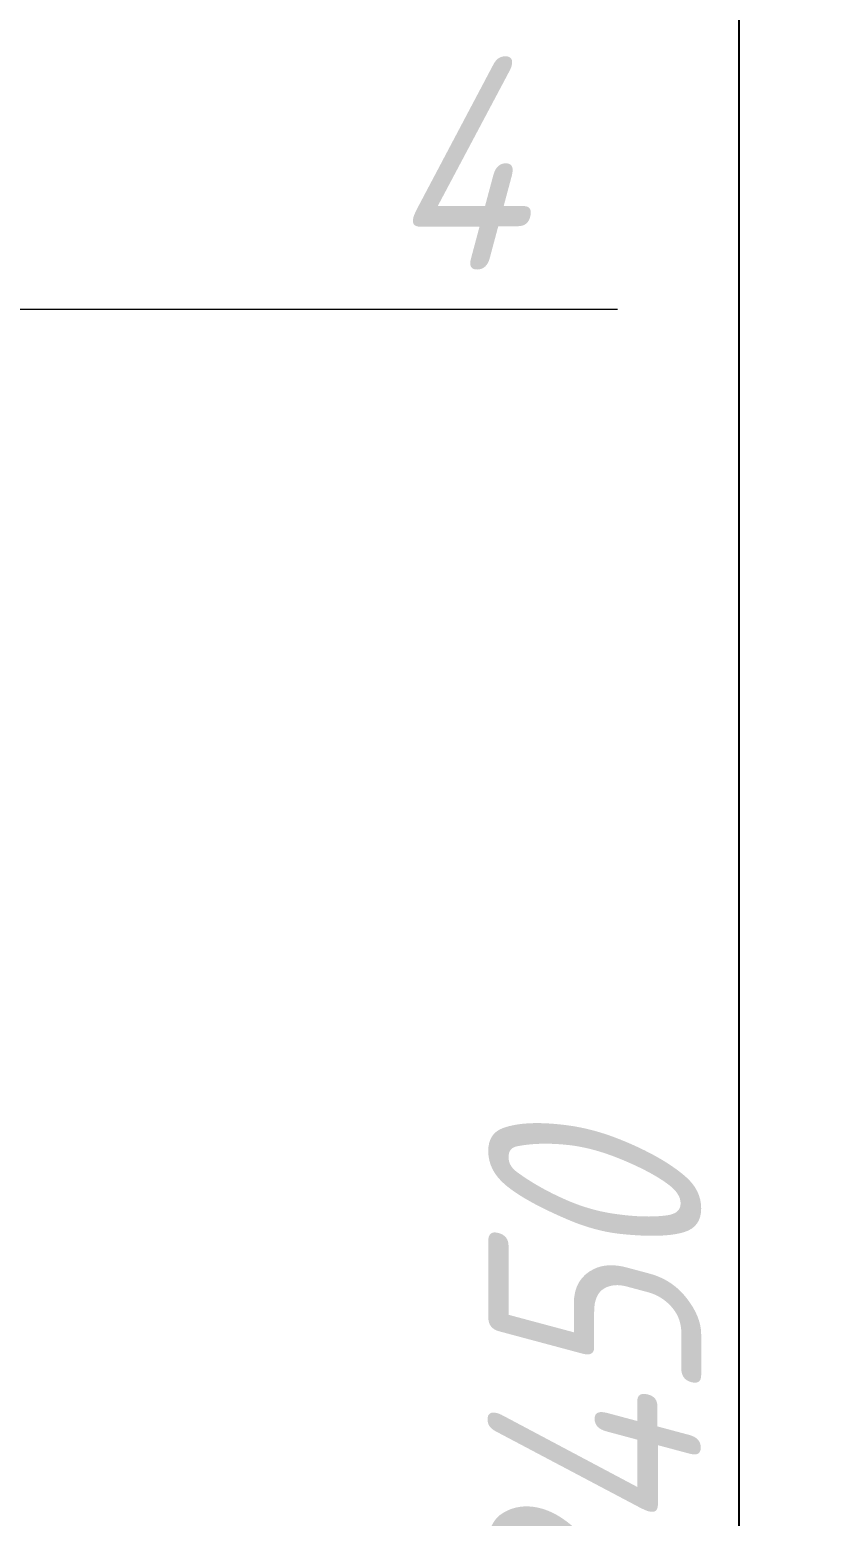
# Model space of a CAD drawing. Header units: millimetres. Extents: x -1004 to 900128, y -352756 to 107728.
# Drawn here: x 18802 to 20093, y -73798 to -71354 of the extents above; entities that cross this region are included whole.
import ezdxf

# ---------------------------------------------------------------- set-up
doc = ezdxf.new("R2010")
doc.units = ezdxf.units.MM
for name, color, linetype, lineweight in [('size', 45, 'Continuous', 20), ('text', 13, 'Continuous', 20), ('thin', 153, 'Continuous', 18)]:
    doc.layers.add(name, color=color, linetype=linetype, lineweight=lineweight)
doc.styles.add('Structures', font='isocpeur.ttf', dxfattribs={"width": 0.85, "oblique": 15})
doc.dimstyles.new('structures 3.5 50', dxfattribs={"dimtxt": 3.5, "dimasz": 2, "dimexe": 1.25, "dimexo": 0.625, "dimtad": 1, "dimlfac": 0.5, "dimtxsty": 'Structures', "dimblk": 'OBLIQUE', "dimcen": 2.5, "dimdle": 1.5, "dimadec": 0, "dimazin": 0, "dimtfac": 1, "dimtmove": 0, "dimatfit": 3, "dimfxl": 1, "dimarcsym": 0})

# ---------------------------------------------------------------- blocks, each defined once
blk = doc.blocks.new('_Oblique')
at = {"color": 0, "linetype": 'ByBlock', "lineweight": -2}
blk.add_line((-0.5, -0.5), (0.5, 0.5), dxfattribs=at)
blk = doc.blocks.new('*D459')
at = {"layer": 'Defpoints', "color": 0, "transparency": 16777216}
for p in [(18767.8, -70363.5), (19967.8, -70363.5), (18767.8, -76863.5)]:
    blk.add_point(p, dxfattribs=at)
at = {"layer": 'size', "color": 0, "lineweight": -2, "transparency": 16777216}
for p, q in [((19967.8, -77013.5), (19967.8, -70213.5)), ((18830.3, -70363.5), (20092.8, -70363.5)), ((18830.3, -76863.5), (20092.8, -76863.5))]:
    blk.add_line(p, q, dxfattribs=at)
at = {"layer": 'size', "color": 0, "lineweight": -2, "transparency": 16777216, "xscale": 200, "yscale": 200, "zscale": 200}
for p, rotation in [((19967.8, -70363.5), 90), ((19967.8, -76863.5), 270)]:
    blk.add_blockref('_Oblique', p, dxfattribs=dict(at, rotation=rotation))
at = {"layer": 'size', "color": 0, "transparency": 16777216, "insert": (19730.3, -73613.5), "char_height": 350, "attachment_point": 5, "rotation": 90, "style": 'Structures'}
blk.add_mtext('2450', dxfattribs=at)

msp = doc.modelspace()

# ---------------------------------------------------------------- linework, layer by layer
at = {"layer": 'thin'}
msp.add_line((16967.799, -71813.549), (19767.799, -71813.549), dxfattribs=at)

# ---------------------------------------------------------------- texts
at = {"layer": 'text', "insert": (19499.645, -71574.228), "char_height": 350, "width": 793.67855, "attachment_point": 5, "style": 'Structures'}
msp.add_mtext('4', dxfattribs=at)

# ---------------------------------------------------------------- dimensions: what is measured, and where the dimension line sits
at = {"layer": 'size'}
dim = msp.add_linear_dim(base=(19967.799, -70363.549), p1=(18767.799, -76863.549), p2=(18767.799, -70363.549), angle=90, text='2450', dimstyle='structures 3.5 50', dxfattribs=at)
dim.commit()
dim.dimension.update_dxf_attribs({"geometry": '*D459', "text_midpoint": (19730.299, -73613.549)})

doc.saveas('drawing.dxf')
